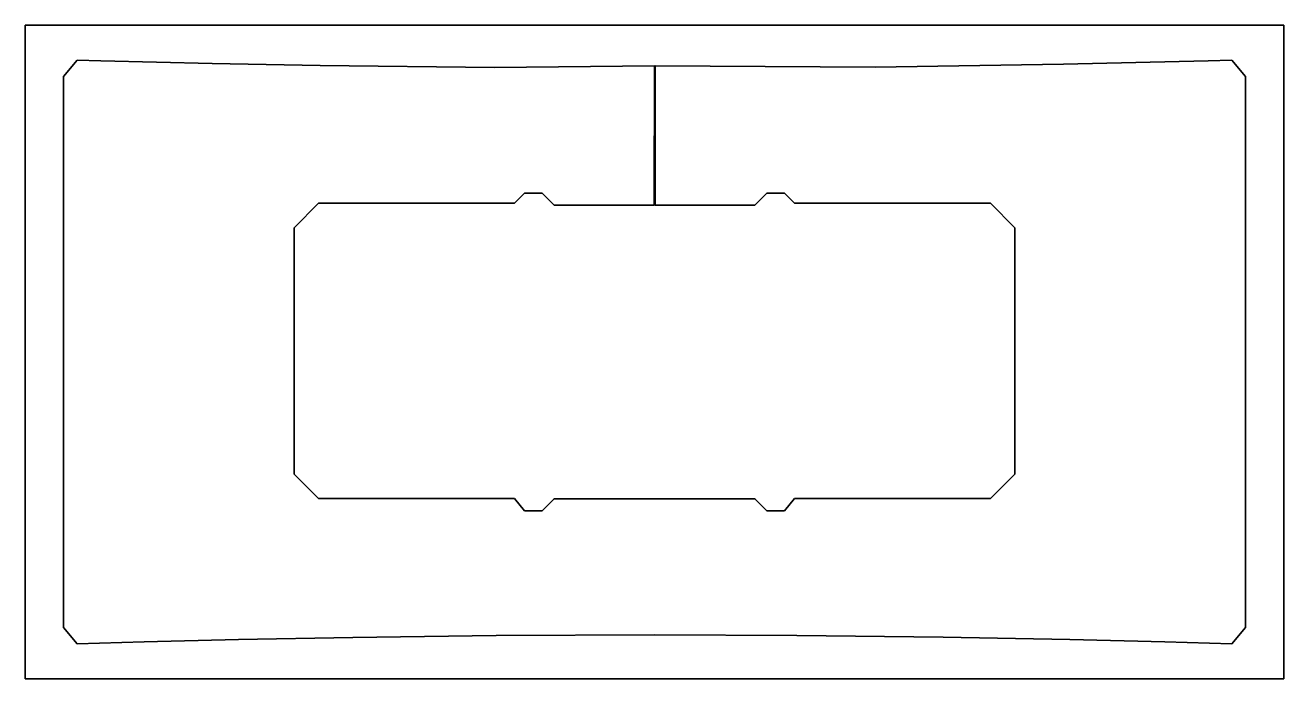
# Model space of a CAD drawing. Header units: millimetres. Extents: x -147 to 358, y 17 to 280.
import ezdxf

# ---------------------------------------------------------------- set-up
doc = ezdxf.new("R2010")
doc.units = ezdxf.units.MM
doc.header["$MEASUREMENT"] = 0
doc.layers.get('0').update_dxf_attribs({"lineweight": 0})
doc.layers.add('Safety', color=7, linetype='Continuous', lineweight=0)

msp = doc.modelspace()

# ---------------------------------------------------------------- linework, layer by layer
at = {"color": 1, "lineweight": 35, "true_color": 0xff0000}
msp.add_lwpolyline([(105.55, 263.25), (193.86, 262.78), (269.35, 263.93), (327.34, 265.27), (336.82, 265.52), (342.3, 259.04), (342.3, 37.97), (336.85, 31.52), (310, 32.25), (271.83, 33.19), (221.02, 34.14), (162.45, 34.81), (105.3, 35.03), (41.81, 34.76), (-15.69, 34.06), (-61.56, 33.18), (-99.39, 32.25), (-126.24, 31.52), (-131.7, 37.97), (-131.7, 259.04), (-126.21, 265.52), (-116.73, 265.27), (-72.14, 264.2), (-28.74, 263.39), (41.1, 262.56), (105.37, 263.25), (105.2, 207.43), (65.01, 207.43), (60.23, 212.2), (53.18, 212.2), (49.12, 208.15), (-29.4, 208.15), (-39.2, 198.35), (-39.2, 99.57), (-29.4, 89.77), (49.12, 89.77), (53.18, 84.84), (60.2, 84.84), (65.01, 89.64), (105.3, 89.64), (145.6, 89.64), (150.41, 84.84), (157.43, 84.84), (161.48, 89.77), (240.01, 89.77), (249.8, 99.57), (249.8, 198.35), (240.01, 208.15), (161.48, 208.15), (157.43, 212.2), (150.38, 212.2), (145.6, 207.43), (105.55, 207.43)], close=True, dxfattribs=at)
at = {"layer": 'Safety', "color": 1, "lineweight": 35, "true_color": 0xff0000}
msp.add_lwpolyline([(357.69, 17.45), (-147.08, 17.45), (-147.08, 279.59), (357.69, 279.59)], close=True, dxfattribs=at)

doc.saveas('drawing.dxf')
